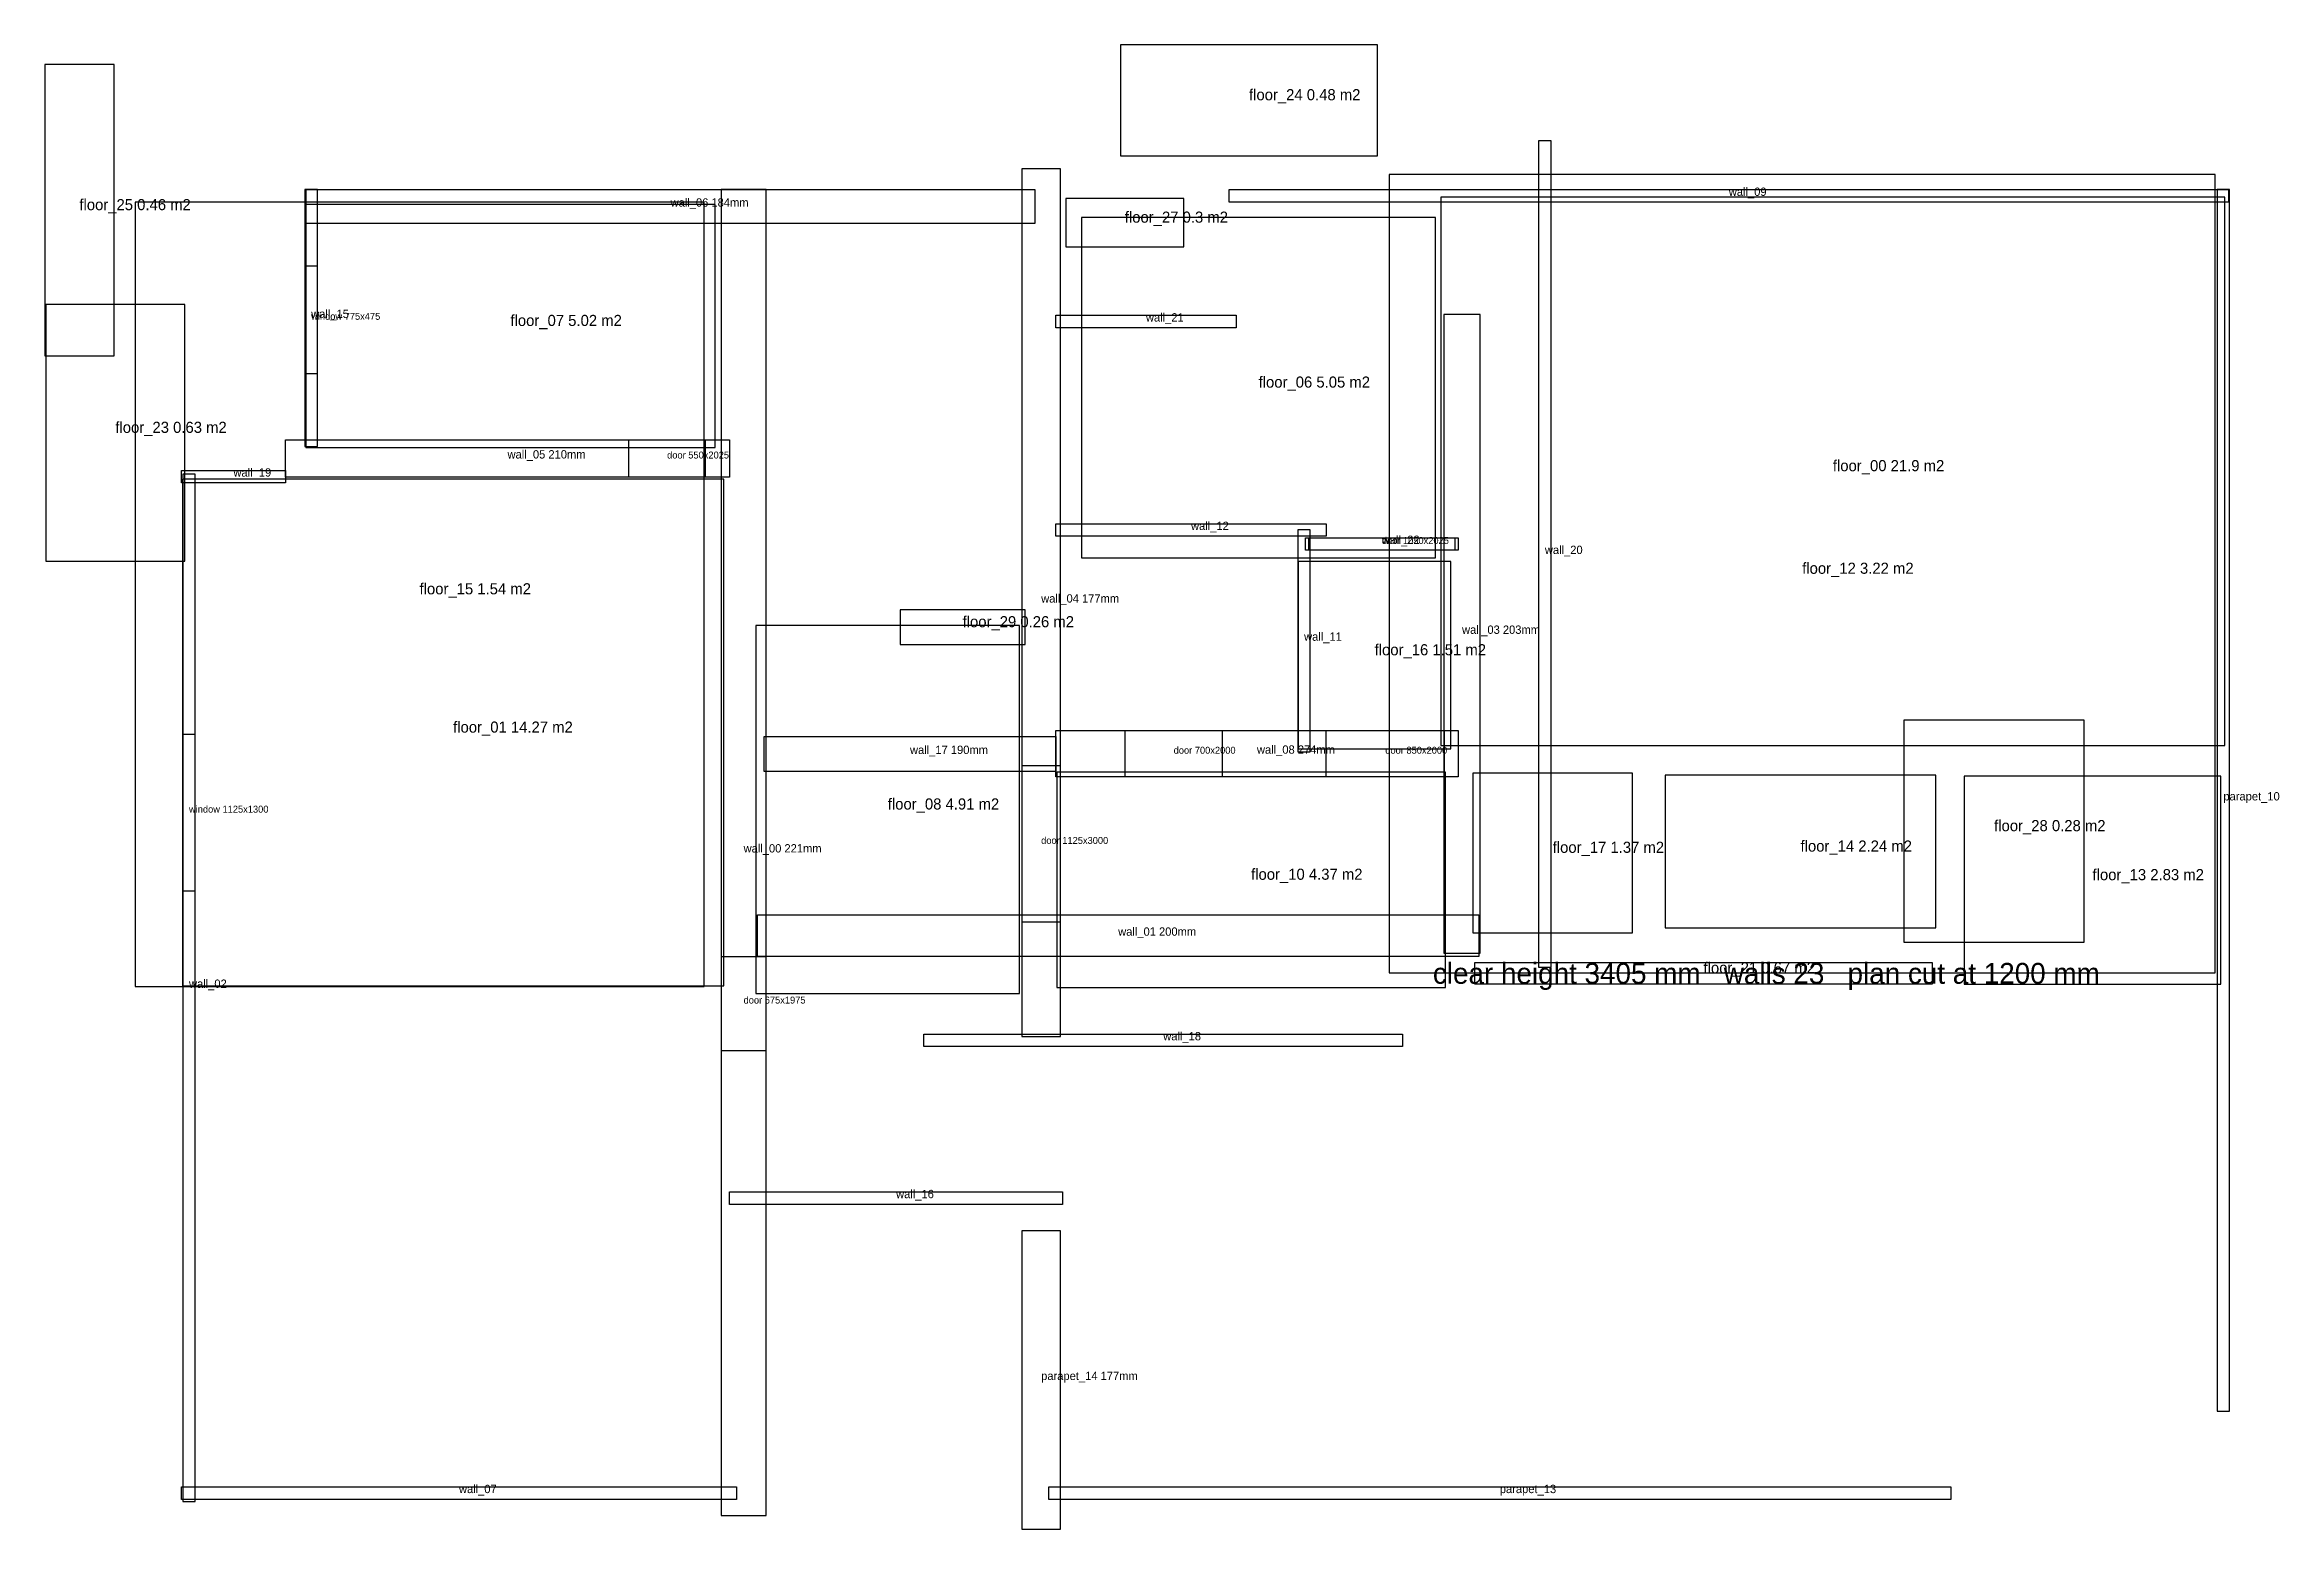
# Model space of a CAD drawing. Header units: metres. Extents: x -10 to 6, y -4 to 50000.
# Drawn here: x -10 to 6.1, y -3.93 to 6.76 of the extents above.
import ezdxf

# ---------------------------------------------------------------- set-up
doc = ezdxf.new("R2010")
doc.units = ezdxf.units.M
for name, color, linetype in [('DIMENSIONS', 3, 'Continuous'), ('LABELS', 4, 'Continuous'), ('OPENINGS', 1, 'Continuous'), ('SLABS', 8, 'Continuous'), ('WALLS', 7, 'Continuous')]:
    doc.layers.add(name, color=color, linetype=linetype)

msp = doc.modelspace()

# ---------------------------------------------------------------- linework, layer by layer
at = {"layer": 'OPENINGS'}
for points in [[(-8.128, 4.395), (-8.038, 4.395), (-8.038, 5.17), (-8.128, 5.17)], [(-5.793, 3.648), (-5.793, 3.9188), (-5.243, 3.9188), (-5.243, 3.648)], [(-0.893, 3.123), (-0.893, 3.213), (0.157, 3.213), (0.157, 3.123)], [(-9.0082, 0.67), (-8.9182, 0.67), (-8.9182, 1.795), (-9.0082, 1.795)], [(-2.218, 1.4899), (-2.218, 1.8241), (-1.518, 1.8241), (-1.518, 1.4899)], [(-0.768, 1.4899), (-0.768, 1.8241), (0.082, 1.8241), (0.082, 1.4899)], [(-2.9615, 0.445), (-2.6841, 0.445), (-2.6841, 1.57), (-2.9615, 1.57)], [(-5.129, -0.48), (-4.8048, -0.48), (-4.8048, 0.195), (-5.129, 0.195)]]:
    msp.add_lwpolyline(points, close=True, dxfattribs=at)
at = {"layer": 'SLABS'}
for points in [[(-2.25, 5.964), (-0.4, 5.964), (-0.4, 6.764), (-2.25, 6.764)], [(-10.003, 4.522), (-9.503, 4.522), (-9.503, 6.622), (-10.003, 6.622)], [(-0.314, 0.078), (5.636, 0.078), (5.636, 5.828), (-0.314, 5.828)], [(-2.645, 5.307), (-1.795, 5.307), (-1.795, 5.657), (-2.645, 5.657)], [(0.057, 1.717), (5.707, 1.717), (5.707, 5.667), (0.057, 5.667)], [(-9.352, -0.02), (-5.252, -0.02), (-5.252, 5.63), (-9.352, 5.63)], [(-8.122, 3.863), (-5.172, 3.863), (-5.172, 5.613), (-8.122, 5.613)], [(-2.531, 3.069), (0.019, 3.069), (0.019, 5.519), (-2.531, 5.519)], [(-9.994, 3.043), (-8.994, 3.043), (-8.994, 4.893), (-9.994, 4.893)], [(-9.01, -0.016), (-5.11, -0.016), (-5.11, 3.634), (-9.01, 3.634)], [(-0.97, 1.691), (0.13, 1.691), (0.13, 3.041), (-0.97, 3.041)], [(-4.878, -0.07), (-2.978, -0.07), (-2.978, 2.58), (-4.878, 2.58)], [(-3.839, 2.443), (-2.939, 2.443), (-2.939, 2.693), (-3.839, 2.693)], [(3.394, 0.299), (4.694, 0.299), (4.694, 1.899), (3.394, 1.899)], [(-2.71, -0.026), (0.09, -0.026), (0.09, 1.524), (-2.71, 1.524)], [(0.288, 0.368), (1.438, 0.368), (1.438, 1.518), (0.288, 1.518)], [(1.674, 0.402), (3.624, 0.402), (3.624, 1.502), (1.674, 1.502)], [(3.828, -0.004), (5.678, -0.004), (5.678, 1.496), (3.828, 1.496)], [(0.3, 0), (3.6, 0), (3.6, 0.15), (0.3, 0.15)]]:
    msp.add_lwpolyline(points, close=True, dxfattribs=at)
at = {"layer": 'WALLS'}
for points in [[(0.7619, 0.1205), (0.8519, 0.1205), (0.8519, 6.0705), (0.7619, 6.0705)], [(-2.9615, -0.3795), (-2.6841, -0.3795), (-2.6841, 5.8705), (-2.9615, 5.8705)], [(-8.128, 3.8705), (-8.038, 3.8705), (-8.038, 5.7205), (-8.128, 5.7205)], [(-8.1179, 5.4754), (-8.1179, 5.72), (-2.8679, 5.72), (-2.8679, 5.4754)], [(-5.129, -3.8295), (-4.8048, -3.8295), (-4.8048, 5.7205), (-5.129, 5.7205)], [(-1.4679, 5.63), (-1.4679, 5.72), (5.7321, 5.72), (5.7321, 5.63)], [(5.6511, -3.0795), (5.7411, -3.0795), (5.7411, 5.7205), (5.6511, 5.7205)], [(-2.7179, 4.7249), (-2.7179, 4.8149), (-1.4179, 4.8149), (-1.4179, 4.7249)], [(0.0781, 0.2205), (0.3417, 0.2205), (0.3417, 4.8205), (0.0781, 4.8205)], [(-8.2679, 3.648), (-8.2679, 3.9188), (-5.0679, 3.9188), (-5.0679, 3.648)], [(-9.0179, 3.608), (-9.0179, 3.698), (-8.2679, 3.698), (-8.2679, 3.608)], [(-9.0082, -3.7295), (-8.9182, -3.7295), (-8.9182, 3.6705), (-9.0082, 3.6705)], [(-2.7179, 3.2234), (-2.7179, 3.3134), (-0.7679, 3.3134), (-0.7679, 3.2234)], [(-0.9732, 1.6705), (-0.8832, 1.6705), (-0.8832, 3.2705), (-0.9732, 3.2705)], [(-0.9179, 3.123), (-0.9179, 3.213), (0.1821, 3.213), (0.1821, 3.123)], [(-4.8179, 1.5299), (-4.8179, 1.7802), (-2.7179, 1.7802), (-2.7179, 1.5299)], [(-2.7179, 1.4899), (-2.7179, 1.8241), (0.1821, 1.8241), (0.1821, 1.4899)], [(-4.8679, 0.1957), (-4.8679, 0.4962), (0.3321, 0.4962), (0.3321, 0.1957)], [(-3.6679, -0.4526), (-3.6679, -0.3626), (-0.2179, -0.3626), (-0.2179, -0.4526)], [(-5.0679, -1.5895), (-5.0679, -1.4995), (-2.6679, -1.4995), (-2.6679, -1.5895)], [(-2.9615, -3.9295), (-2.6841, -3.9295), (-2.6841, -1.7795), (-2.9615, -1.7795)], [(-9.0179, -3.7139), (-9.0179, -3.6239), (-5.0179, -3.6239), (-5.0179, -3.7139)], [(-2.7679, -3.7139), (-2.7679, -3.6239), (3.7321, -3.6239), (3.7321, -3.7139)]]:
    msp.add_lwpolyline(points, close=True, dxfattribs=at)

# ---------------------------------------------------------------- texts
at = {"layer": 'DIMENSIONS'}
msp.add_text('clear height 3405 mm   walls 23   plan cut at 1200 mm', height=0.15, dxfattribs=at).set_placement((0, 0))
at = {"layer": 'LABELS'}
for s, p in [('wall_06 184mm', (-5.4929, 5.5977)), ('wall_09', (2.1321, 5.675)), ('wall_15', (-8.083, 4.7955)), ('wall_21', (-2.0679, 4.7699)), ('wall_19', (-8.6429, 3.653)), ('wall_05 210mm', (-6.6679, 3.7834)), ('wall_12', (-1.7429, 3.2684)), ('wall_22', (-0.3679, 3.168)), ('wall_20', (0.8069, 3.0955)), ('wall_04 177mm', (-2.8228, 2.7455)), ('wall_03 203mm', (0.2099, 2.5205)), ('wall_11', (-0.9282, 2.4705)), ('wall_17 190mm', (-3.7679, 1.6551)), ('wall_08 274mm', (-1.2679, 1.657)), ('parapet_10', (5.6961, 1.3205)), ('wall_00 221mm', (-4.9669, 0.9455)), ('wall_01 200mm', (-2.2679, 0.3459)), ('wall_02', (-8.9632, -0.0295)), ('wall_18', (-1.9429, -0.4076)), ('wall_16', (-3.8679, -1.5445)), ('parapet_14 177mm', (-2.8228, -2.8545)), ('wall_07', (-7.0179, -3.6689)), ('parapet_13', (0.4821, -3.6689))]:
    msp.add_text(s, height=0.06, dxfattribs=at).set_placement(p)
at = {"layer": 'OPENINGS'}
for s, p in [('window 775x475', (-8.083, 4.7825)), ('door 550x2025', (-5.518, 3.7834)), ('door 1050x2025', (-0.368, 3.168)), ('door 700x2000', (-1.868, 1.657)), ('door 850x2000', (-0.343, 1.657)), ('window 1125x1300', (-8.9632, 1.2325)), ('door 1125x3000', (-2.8228, 1.0075)), ('door 675x1975', (-4.9669, -0.1425))]:
    msp.add_text(s, height=0.05, dxfattribs=at).set_placement(p)
at = {"layer": 'SLABS'}
for s, p in [('floor_24 0.48 m2', (-1.325, 6.364)), ('floor_25 0.46 m2', (-9.753, 5.572)), ('floor_27 0.3 m2', (-2.22, 5.482)), ('floor_07 5.02 m2', (-6.647, 4.738)), ('floor_06 5.05 m2', (-1.256, 4.294)), ('floor_23 0.63 m2', (-9.494, 3.968)), ('floor_00 21.9 m2', (2.882, 3.692)), ('floor_12 3.22 m2', (2.661, 2.953)), ('floor_15 1.54 m2', (-7.302, 2.805)), ('floor_29 0.26 m2', (-3.389, 2.568)), ('floor_16 1.51 m2', (-0.42, 2.366)), ('floor_01 14.27 m2', (-7.06, 1.809)), ('floor_08 4.91 m2', (-3.928, 1.255)), ('floor_28 0.28 m2', (4.044, 1.099)), ('floor_17 1.37 m2', (0.863, 0.943)), ('floor_14 2.24 m2', (2.649, 0.952)), ('floor_10 4.37 m2', (-1.31, 0.749)), ('floor_13 2.83 m2', (4.753, 0.746)), ('floor_21 0.67 m2', (1.95, 0.075))]:
    msp.add_text(s, height=0.08, dxfattribs=at).set_placement(p)

doc.saveas('drawing.dxf')
